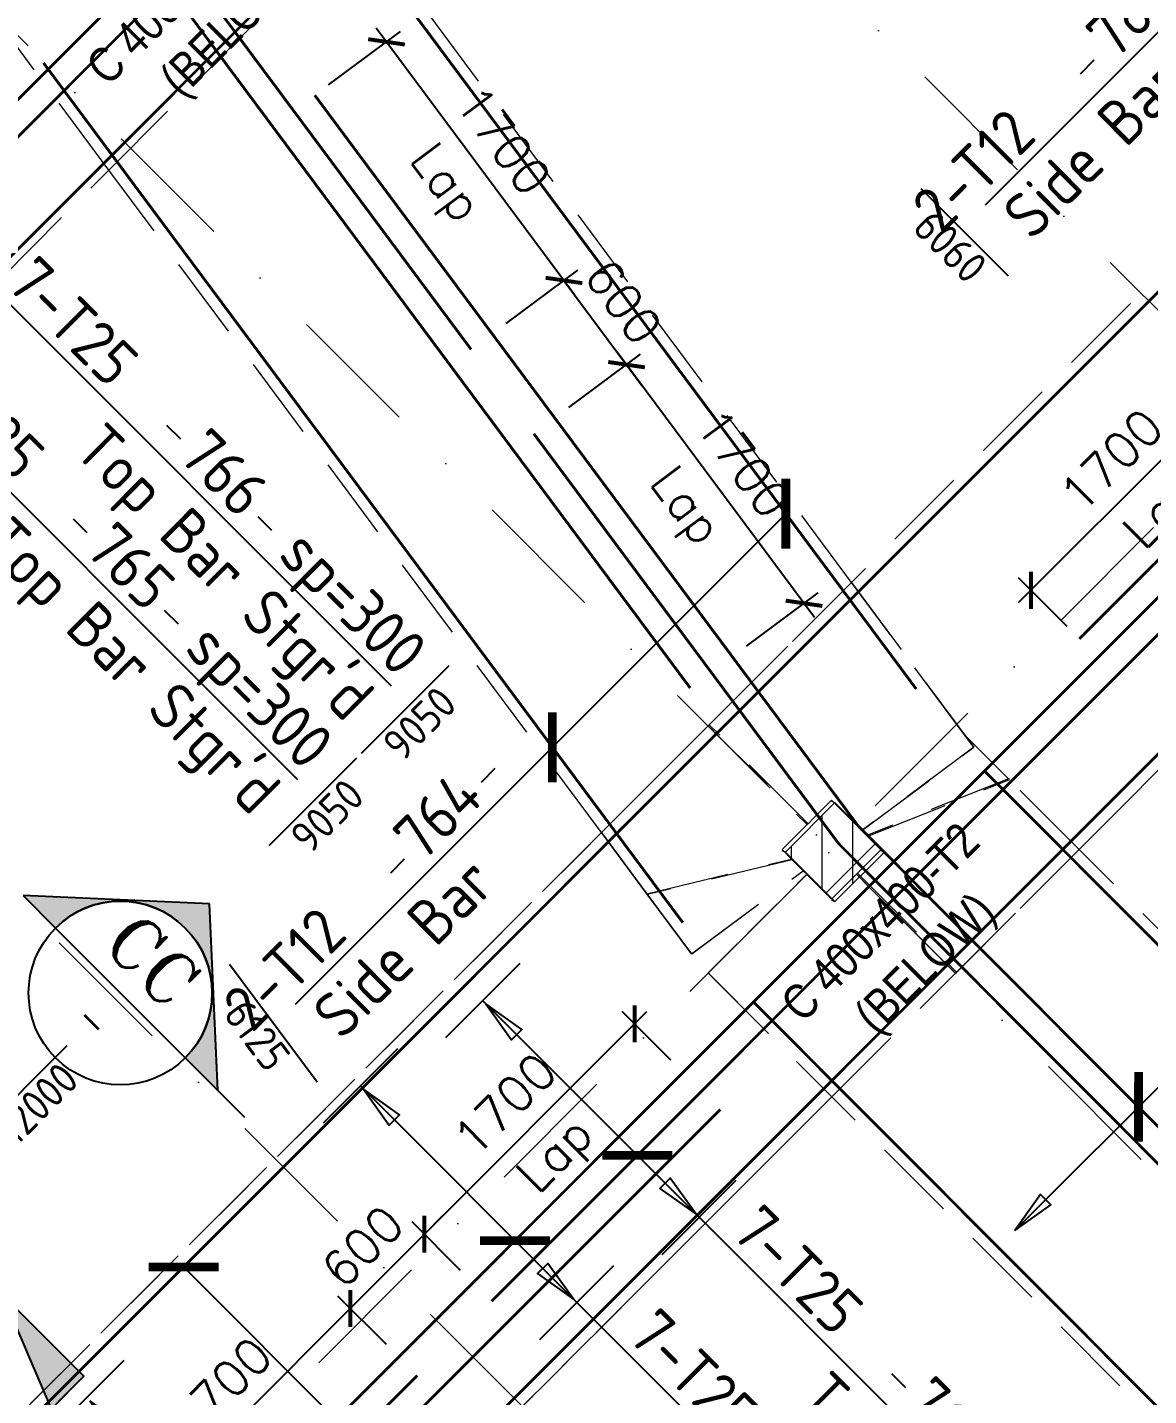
# Model space of a CAD drawing. Extents: x 660761725 to 1323371458, y 2734871439 to 5470067957.
# Drawn here: x 662051957 to 662058369, y 2735042231 to 2735050052 of the extents above; entities that cross this region are included whole.
import ezdxf
from ezdxf.enums import TextEntityAlignment as Align

# ---------------------------------------------------------------- set-up
doc = ezdxf.new("R2010")
doc.units = 0
for name, pattern in [('AXES', [1.95, 1.2, -0.25, 0.25, -0.25]), ('Hidden', [714.375, 476.25, -238.125]), ('sbp_axis_short', [10, 5, -2.5, 0, -2.5])]:
    doc.linetypes.add(name, pattern=pattern)
doc.layers.add('A-DETL', color=5, linetype='Continuous', lineweight=9, true_color=0x0000ff)
for name, color, linetype, lineweight in [('A-FLOR-PATT', 7, 'Continuous', 15), ('S-COLS-IDEN', 7, 'Continuous', 9), ('S-GRID', 7, 'Continuous', 9)]:
    doc.layers.add(name, color=color, linetype=linetype, lineweight=lineweight)
for name, color, linetype in [('S-AXIS', 20, 'AXES'), ('S-DIMI', 100, 'Continuous'), ('S-RBAR-T12', 151, 'Continuous'), ('S-RBAR-T25', 51, 'Continuous'), ('S-RDIMO', 8, 'Continuous'), ('S-RSYMB', 7, 'Continuous'), ('S-SCEL-INDT', 222, 'Continuous'), ('S-SIMPLETEXT', 7, 'Continuous'), ('S-TXT', 3, 'Continuous')]:
    doc.layers.add(name, color=color, linetype=linetype)
doc.styles.add('Arial Narrow_1', font='ARIALN.TTF', dxfattribs={"height": 199.9999999999998})
doc.styles.add('ARMACAD', font='isocp.shx')
doc.styles.add('ROMANS', font='romans.shx')
doc.styles.add('ROMANT', font='romant')
doc.dimstyles.new('S-DIMI-100', dxfattribs={"dimscale": 100, "dimtxt": 2, "dimasz": 1.5, "dimexe": 1, "dimexo": 1, "dimgap": 1, "dimtad": 1, "dimdec": 0, "dimzin": 12, "dimdsep": 46, "dimtxsty": 'ROMANS', "dimblk": 'ARCHTICK', "dimcen": 0.09, "dimdle": 1, "dimclrd": 8, "dimclre": 8, "dimclrt": 4, "dimadec": 0, "dimazin": 3, "dimtfac": 1, "dimtdec": 0, "dimtix": 1, "dimtmove": 1, "dimatfit": 3, "dimtolj": 1, "dimtzin": 0, "dimarcsym": 0})
pattern_1 = [(74.99999999999999, (0, 0), (-153.3407249233896, 41.08752341002518), [])]

# ---------------------------------------------------------------- blocks, each defined once
blk = doc.blocks.new('I am… All Range.')
at = {"layer": 'S-GRID', "color": 8, "linetype": 'sbp_axis_short', "lineweight": 13, "ltscale": 150}
for p, q in [((662622712.44625, 2734514326.959595), (662688816.0170653, 2734580430.53041)), ((662635724.8890384, 2734560923.139858), (662664344.2237372, 2734532303.805159)), ((662633250.0153042, 2734558448.266124), (662661869.4970862, 2734529828.784341)), ((662630775.1415697, 2734555973.392389), (662659394.7554803, 2734527353.778479))]:
    blk.add_line(p, q, dxfattribs=at)
blk = doc.blocks.new('*U1141')
at = {"layer": 'S-SCEL-INDT'}
blk.add_line((-1.598034076772778e-05, -9.017526509425661), (-4.236298395894313e-05, 0), dxfattribs=at)
blk.add_lwpolyline([(-1.598034251388655e-05, -9.017526509426535), (-2.729673832266011e-05, -5.517526509764139), (8.74998401881464, -9.017498218424205), (-1.598034251388655e-05, -9.017526509426535)], dxfattribs=at)
blk.add_solid([(8.749984018815223, -9.017498218424496), (-1.598034076772778e-05, -9.017526509423043), (4.374978361036412, -7.267512364094754), (-2.729674239717861e-05, -5.517526509763265)], dxfattribs=at)
blk = doc.blocks.new('I am… Limitless.')
at = {"layer": 'S-SCEL-INDT', "xscale": 75.00000000000097, "yscale": 75.00000000000097, "zscale": 75.00000000000097, "rotation": 135.000370696447}
blk.add_blockref('*U1141', (662358077.3189995, 2734538167.911147), dxfattribs=at)
blk = doc.blocks.new('I am… Atomic.')
at = {"layer": 'A-FLOR-PATT', "transparency": 33554600}
h = blk.add_hatch(dxfattribs=at)
h.set_pattern_fill('ANSI31', color=8, scale=50, angle=30, style=0)
h.set_pattern_definition(pattern_1)
edge = h.paths.add_edge_path()
edge.add_line((662389967.6433319, 2734579123.010657), (662390007.8012236, 2734579503.468677))
edge.add_line((662342114.705975, 2734544592.546931), (662390007.8012234, 2734579503.468677))
edge.add_line((662363195.8073889, 2734559608.047176), (662389967.7690635, 2734579123.040917))
edge.add_line((662362417.6524743, 2734559040.823584), (662363719.8899552, 2734559990.06879))
edge.add_line((662346720.4841449, 2734547598.623516), (662362783.6519626, 2734559307.613063))
edge.add_line((662345821.5310795, 2734546943.346041), (662347578.010761, 2734548223.703842))
edge.add_line((662342292.6126368, 2734544370.997322), (662346307.4227723, 2734547297.529027))
edge.add_line((662325865.2845687, 2734528370.671522), (662342114.6925843, 2734544592.5523))
edge.add_line((662340490.7204528, 2734542572.157625), (662342149.9785906, 2734544228.604904))
edge.add_line((662339422.0417168, 2734541505.28928), (662341320.3495216, 2734543400.381265))
edge.add_line((662336597.6306283, 2734538685.662872), (662340136.8031961, 2734542218.839921))
edge.add_line((662332705.8949801, 2734534800.520002), (662336243.7133716, 2734538332.345168))
edge.add_line((662332253.0745114, 2734534348.466631), (662332782.9359009, 2734534877.430412))
edge.add_line((662326312.3910785, 2734528417.846987), (662332351.9776915, 2734534447.202265))
edge.add_line((662325865.2845687, 2734528370.671522), (662326312.3910785, 2734528417.846987))
h = blk.add_hatch(dxfattribs=at)
h.set_pattern_fill('ANSI31', color=8, scale=50, angle=30, style=0)
h.set_pattern_definition(pattern_1)
edge = h.paths.add_edge_path()
edge.add_line((662389967.6433319, 2734579123.010657), (662390007.8012236, 2734579503.468677))
edge.add_line((662390178.8400514, 2734578972.951882), (662393574.2351673, 2734576558.543434))
edge.add_line((662390389.9110394, 2734578822.862847), (662389967.7690635, 2734579123.040917))
edge.add_line((662401600.1085552, 2734571260.373601), (662390007.8012234, 2734579503.468677))
edge.add_line((662401045.2346829, 2734570742.112331), (662400996.5411683, 2734571280.666277))
edge.add_line((662400996.5411683, 2734571280.666277), (662391834.41239, 2734577795.702194))
edge.add_line((662401631.7932035, 2734570909.939), (662401600.1085552, 2734571260.373601))
edge.add_line((662398386.0115408, 2734568087.393885), (662401045.2346829, 2734570742.112331))
edge.add_line((662378065.801715, 2734545768.423274), (662383150.2610395, 2734551353.010825))
edge.add_line((662383150.2610395, 2734551353.010825), (662388234.7203641, 2734556937.598375))
edge.add_line((662388234.7203641, 2734556937.598375), (662393319.1796887, 2734562522.185926))
edge.add_line((662393319.1796887, 2734562522.185926), (662398403.6390133, 2734568106.773477))
edge.add_line((662377177.0145457, 2734544792.211362), (662378389.7704264, 2734546124.258873))
edge.add_line((662345219.5168241, 2734509691.243385), (662350637.7770958, 2734515642.46591))
edge.add_line((662350637.7770958, 2734515642.46591), (662356056.0373675, 2734521593.688435))
edge.add_line((662356056.0373675, 2734521593.688435), (662361474.2976393, 2734527544.91096))
edge.add_line((662361474.2976393, 2734527544.91096), (662366892.5579109, 2734533496.133485))
edge.add_line((662366892.5579109, 2734533496.133485), (662372310.8181826, 2734539447.35601))
edge.add_line((662372310.8181826, 2734539447.35601), (662377729.0784543, 2734545398.578536))
edge.add_line((662345267.5598451, 2734509156.384884), (662400082.3408674, 2734569362.972085))
edge.add_line((662401418.6805061, 2734570690.601139), (662400941.3227103, 2734570214.051982))
edge.add_line((662400082.3408674, 2734569362.972085), (662401631.7932035, 2734570909.939))
h = blk.add_hatch(dxfattribs=at)
h.set_pattern_fill('ANSI31', color=8, scale=50, angle=30, style=0)
h.set_pattern_definition(pattern_1)
edge = h.paths.add_edge_path()
edge.add_line((662345468.2720397, 2734510142.524049), (662345661.1307589, 2734509588.669044))
edge.add_line((662345219.5168241, 2734509691.243385), (662350637.7770958, 2734515642.46591))
edge.add_line((662350637.7770958, 2734515642.46591), (662356056.0373675, 2734521593.688435))
edge.add_line((662356056.0373675, 2734521593.688435), (662361474.2976393, 2734527544.91096))
edge.add_line((662361474.2976393, 2734527544.91096), (662366892.5579109, 2734533496.133485))
edge.add_line((662366892.5579109, 2734533496.133485), (662372310.8181826, 2734539447.35601))
edge.add_line((662372310.8181826, 2734539447.35601), (662377729.0784543, 2734545398.578536))
edge.add_line((662345267.5598451, 2734509156.384884), (662400082.3408674, 2734569362.972085))
h = blk.add_hatch(dxfattribs=at)
h.set_pattern_fill('ANSI31', color=8, scale=50, angle=30, style=0)
h.set_pattern_definition(pattern_1)
h.paths.add_polyline_path([(662362567.9684874, 2734541642.178336), (662362850.2918742, 2734541359.375729), (662363133.0834014, 2734541642.167034), (662362850.7600147, 2734541924.969641)])
at = {"layer": 'A-DETL', "color": 8, "linetype": 'Hidden', "lineweight": 9}
for p, q in [((662362850.7600147, 2734541924.969641), (662362567.9684874, 2734541642.178336)), ((662362830.1465198, 2734541933.228604), (662362850.7600147, 2734541924.969641)), ((662363133.0834014, 2734541642.167034), (662362850.7600147, 2734541924.969641)), ((662362547.0126108, 2734541650.574477), (662362567.9684874, 2734541642.178336)), ((662362567.9684874, 2734541642.178336), (662362850.2918742, 2734541359.375729)), ((662362850.2918742, 2734541359.375729), (662363133.0834014, 2734541642.167034)), ((662363132.9666896, 2734541642.213795), (662363113.2691132, 2734541650.105788)), ((662362830.1352042, 2734541367.451661), (662362850.1751623, 2734541359.42249))]:
    blk.add_line(p, q, dxfattribs=at)
at = {"layer": 'S-COLS-IDEN', "color": 8, "char_height": 199.9999999999998, "attachment_point": 1, "rotation": 44.99999999999995, "style": 'Arial Narrow_1'}
for s, insert, width in [('C 400x400-T2', (662358551.5272677, 2734546155.186525), 1819.830624999998), ('(BELOW)', (662358972.4767734, 2734546089.705491), 1218.564999999999), ('C 400x400-T2', (662362523.9948907, 2734540800.585989), 1819.830624999998), ('(BELOW)', (662362944.9443963, 2734540735.104955), 1218.564999999999)]:
    blk.add_mtext(s, dxfattribs=dict(at, insert=insert, width=width))
blk = doc.blocks.new('I am… Domination.')
at = {"layer": 'S-RDIMO', "color": 9, "linetype": 'Hidden', "lineweight": 9}
for p, q in [((662367570.6164281, 2734547809.122019), (662362125.8864281, 2734542364.412019)), ((662362944.7589397, 2734543183.281523), (662360127.1281942, 2734546970.18777)), ((662358697.9944893, 2734545540.518363), (662358100.6203423, 2734546343.391449)), ((662358697.9944893, 2734545540.518363), (662359511.6005954, 2734546358.84913)), ((662358697.9944893, 2734545540.518363), (662359511.6005954, 2734546358.84913)), ((662364247.0366999, 2734541657.132569), (662368307.9473788, 2734545718.028331)), ((662368307.9473788, 2734545718.028331), (662364247.0366999, 2734541657.132569)), ((662354062.7858651, 2734540878.392802), (662358697.9944893, 2734545540.518363)), ((662361515.3690991, 2734541753.956364), (662358697.9944893, 2734545540.518363)), ((662362944.7589397, 2734543183.281523), (662362131.2767371, 2734542369.802308)), ((662362131.2946087, 2734542369.854002), (662362944.7589309, 2734543183.281514)), ((662362243.467552, 2734542482.021869), (662362944.7589397, 2734543183.281523)), ((662362944.7589397, 2734543183.281523), (662363644.7363534, 2734542242.509264)), ((662363592.0218157, 2734542313.3578), (662362944.7589463, 2734543183.281514)), ((662362125.920823, 2734542364.480459), (662362243.467552, 2734542482.021869)), ((662362125.920823, 2734542364.446412), (662357176.180823, 2734537415.206412)), ((662361515.3690991, 2734541753.956364), (662362125.8864281, 2734542364.446066)), ((662362125.8864281, 2734542364.412019), (662362691.1535116, 2734541799.142859)), ((662362131.3117826, 2734542369.836827), (662362125.920823, 2734542364.446412)), ((662362125.920823, 2734542364.446414), (662362131.2767371, 2734542369.802308)), ((662362125.920823, 2734542364.446412), (662362691.1672715, 2734541799.142859)), ((662362696.5506907, 2734541804.526278), (662362131.2767371, 2734542369.802308)), ((662362696.5579588, 2734541804.533546), (662362131.3117826, 2734542369.836827)), ((662363644.7363534, 2734542242.509264), (662363592.0218157, 2734542313.3578)), ((662363592.0218157, 2734542313.3578), (662363644.7363534, 2734542242.509264)), ((662363843.4957453, 2734542061.419193), (662363592.0218157, 2734542313.3578)), ((662363843.4957453, 2734542061.419193), (662363592.0218157, 2734542313.3578)), ((662363644.7363534, 2734542242.509264), (662363592.0218157, 2734542313.3578)), ((662363644.7363534, 2734542242.509264), (662363004.863881, 2734541765.640729)), ((662363644.7363534, 2734542242.509264), (662363004.863881, 2734541765.640729)), ((662363004.9250782, 2734541765.579532), (662363645.0322974, 2734542242.111514)), ((662363004.9630977, 2734541765.541512), (662363645.1900337, 2734542241.899516)), ((662363645.1900337, 2734542241.899516), (662363645.0322974, 2734542242.111514)), ((662363843.4957453, 2734542061.419193), (662363032.7660888, 2734541737.738521)), ((662363037.9003142, 2734541732.604296), (662363848.6231993, 2734542056.282264)), ((662364247.0366999, 2734541657.132569), (662363843.4957453, 2734542061.419193)), ((662363848.6231993, 2734542056.282264), (662363843.4957453, 2734542061.419193)), ((662363848.6231993, 2734542056.282264), (662363843.4957453, 2734542061.419193)), ((662362831.2645102, 2734541939.240098), (662362729.4225518, 2734541837.398139)), ((662363004.8638768, 2734541765.640733), (662362831.2645112, 2734541939.240099)), ((662362548.4217987, 2734541656.397387), (662362691.1672715, 2734541799.142859)), ((662362691.1603916, 2734541799.135979), (662362548.4217987, 2734541656.397387)), ((662362696.5579588, 2734541804.533546), (662362691.1672715, 2734541799.142859)), ((662362729.4225518, 2734541837.398139), (662362696.5579588, 2734541804.533546)), ((662363028.2488458, 2734541742.255764), (662363004.9250782, 2734541765.579532)), ((662361515.3690991, 2734541753.956364), (662357188.2259278, 2734537427.2503)), ((662361775.2839361, 2734541404.629851), (662361515.3690991, 2734541753.956364)), ((662361515.3690991, 2734541753.956364), (662361775.2839361, 2734541404.629851)), ((662363080.5910004, 2734541689.91361), (662362958.5141697, 2734541568.061938)), ((662363028.2488458, 2734541742.255764), (662363032.7660888, 2734541737.738521)), ((662363032.7660888, 2734541737.738521), (662363028.2488458, 2734541742.255764)), ((662363032.7660888, 2734541737.738521), (662363080.5910004, 2734541689.91361)), ((662363037.9003142, 2734541732.604296), (662363032.7660888, 2734541737.738521)), ((662363114.1072237, 2734541656.397387), (662363037.9003142, 2734541732.604296)), ((662363080.5910004, 2734541689.91361), (662363114.1072237, 2734541656.397387)), ((662362548.4217987, 2734541656.397387), (662362602.184615, 2734541602.63457)), ((662363114.1072237, 2734541656.397387), (662362913.6144422, 2734541455.904605)), ((662362979.3928837, 2734541521.683046), (662363114.1072237, 2734541656.397387)), ((662363540.0457435, 2734540950.178628), (662364247.0366689, 2734541657.132538)), ((662364247.0366999, 2734541657.132569), (662363540.0973932, 2734540950.195859)), ((662363544.8427671, 2734540954.9754), (662364247.0366999, 2734541657.132569)), ((662363545.487702, 2734540955.586149), (662364247.0366999, 2734541657.132569)), ((662369490.3433921, 2734536404.13722), (662364247.0366999, 2734541657.132569)), ((662361775.2839361, 2734541404.629851), (662362602.184615, 2734541602.63457)), ((662362606.82282, 2734541597.996365), (662361778.9144983, 2734541399.750362)), ((662362030.7696918, 2734541061.256042), (662362668.8226666, 2734541535.996519)), ((662362031.2340719, 2734541060.631913), (662362668.9361641, 2734541535.883021)), ((662362602.184615, 2734541602.63457), (662362606.82282, 2734541597.996365)), ((662362606.82282, 2734541597.996365), (662362668.8226666, 2734541535.996519)), ((662362689.639052, 2734541515.180133), (662362668.9361641, 2734541535.883021)), ((662362668.9361641, 2734541535.883021), (662362689.639052, 2734541515.180133)), ((662362958.5141697, 2734541568.061938), (662362797.4872087, 2734541407.331976)), ((662362125.2331793, 2734540951.815254), (662362689.639052, 2734541515.180133)), ((662362689.7601113, 2734541515.059074), (662362125.8319284, 2734540951.215399)), ((662362689.7601113, 2734541515.059074), (662362703.8819133, 2734541500.937272)), ((662362703.8819133, 2734541500.937272), (662362808.2078526, 2734541396.611332)), ((662362831.2645112, 2734541373.554674), (662362913.6144422, 2734541455.904605)), ((662362913.6144422, 2734541455.904605), (662362831.2645112, 2734541373.554674)), ((662362913.6144422, 2734541455.904605), (662362973.9956976, 2734541516.285861)), ((662363540.0629513, 2734540950.161419), (662362973.9956976, 2734541516.285861)), ((662362974.0025846, 2734541516.292747), (662362979.3863848, 2734541521.676548)), ((662363540.0973932, 2734540950.195859), (662362974.0025846, 2734541516.292747)), ((662362979.7554421, 2734541521.307453), (662363545.4536493, 2734540955.552096)), ((662362979.7634612, 2734541521.312468), (662363545.487702, 2734540955.586149)), ((662362030.7696918, 2734541061.256042), (662361775.2839361, 2734541404.629851)), ((662361775.2839361, 2734541404.629851), (662362030.7696918, 2734541061.256042)), ((662361778.9144983, 2734541399.750362), (662361775.2839361, 2734541404.629851)), ((662361775.2839361, 2734541404.629851), (662361778.9144983, 2734541399.750362)), ((662362831.2645112, 2734541373.554674), (662362797.4872087, 2734541407.331976)), ((662362031.2340719, 2734541060.631913), (662362030.7696918, 2734541061.256042)), ((662362125.8319284, 2734540951.215399), (662362125.2331793, 2734540951.815254)), ((662362125.2331793, 2734540951.815254), (662368321.7431793, 2734534743.855254)), ((662362125.8319284, 2734540951.215399), (662362133.6734331, 2734540943.359405)), ((662362133.6734331, 2734540943.359405), (662362832.785547, 2734540242.955461)), ((662362832.785547, 2734540242.955461), (662363545.4539108, 2734540955.551834)), ((662362832.785547, 2734540242.955461), (662363540.0457438, 2734540950.178628)), ((662363540.0629513, 2734540950.161419), (662363545.4539108, 2734540955.551834)), ((662363540.0629513, 2734540950.195835), (662363544.8427671, 2734540954.9754)), ((662363545.487702, 2734540955.586149), (662363540.0973932, 2734540950.195859)), ((662362832.785547, 2734540242.955461), (662358603.3994505, 2734536013.996598)), ((662358765.2004337, 2734536175.781237), (662362832.785547, 2734540242.955461))]:
    blk.add_line(p, q, dxfattribs=at)
blk = doc.blocks.new('_ARCHTICK')
at = {"color": 0, "linetype": 'ByBlock', "const_width": 0.15}
blk.add_lwpolyline([(-0.5, -0.5), (0.5, 0.5)], dxfattribs=at)
blk = doc.blocks.new('*D749')
at = {"layer": 'S-DIMI', "color": 8, "lineweight": -2, "transparency": 16777216}
for p, q in [((662052530.3071847, 2735041456.69715), (662053873.7654531, 2735042800.244649)), ((662054010.0214676, 2735042522.581023), (662053732.3440969, 2735042800.239953)), ((662052807.9798591, 2735041320.459578), (662052530.3024883, 2735041598.118506))]:
    blk.add_line(p, q, dxfattribs=at)
at = {"layer": 'S-DIMI', "color": 8, "lineweight": -2, "transparency": 16777216, "xscale": 150, "yscale": 150, "zscale": 150}
for p, rotation in [((662053803.0571232, 2735042729.531622), 45.00190267468847), ((662052601.0155146, 2735041527.410177), 225.0019026746884)]:
    blk.add_blockref('_ARCHTICK', p, dxfattribs=dict(at, rotation=rotation))
at = {"layer": 'S-DIMI', "color": 4, "transparency": 16777216, "char_height": 200, "attachment_point": 5, "rotation": 45.00190267468847, "style": 'ROMANS'}
for s, insert in [('\\A1;1700', (662053060.6102663, 2735042269.887559)), ('\\A1;Lap', (662053367.0333802, 2735041963.484796))]:
    blk.add_mtext(s, dxfattribs=dict(at, insert=insert))
blk = doc.blocks.new('*D750')
at = {"layer": 'S-DIMI', "color": 8, "lineweight": -2, "transparency": 16777216}
for p, q in [((662054227.307102, 2735043153.809781), (662054333.369597, 2735043259.87932)), ((662054434.2714477, 2735042946.85918), (662054156.5940757, 2735043224.518111)), ((662053803.0571222, 2735042729.531623), (662054227.307102, 2735043153.809781)), ((662054010.0214677, 2735042522.581023), (662053732.344096, 2735042800.239953)), ((662053803.0571222, 2735042729.531623), (662053696.9946272, 2735042623.462084))]:
    blk.add_line(p, q, dxfattribs=at)
at = {"layer": 'S-DIMI', "color": 8, "lineweight": -2, "transparency": 16777216, "xscale": 150, "yscale": 150, "zscale": 150}
for p, rotation in [((662054227.307102, 2735043153.809781), 225.0019026746884), ((662053803.0571222, 2735042729.531623), 45.00190267468847)]:
    blk.add_blockref('_ARCHTICK', p, dxfattribs=dict(at, rotation=rotation))
at = {"layer": 'S-DIMI', "color": 4, "transparency": 16777216, "insert": (662053873.7560599, 2735043083.087362), "char_height": 200, "attachment_point": 5, "rotation": 45.00190267468847, "style": 'ROMANS'}
blk.add_mtext('\\A1;600', dxfattribs=at)
blk = doc.blocks.new('*D751')
at = {"layer": 'S-DIMI', "color": 8, "lineweight": -2, "transparency": 16777216}
for p, q in [((662054156.5987729, 2735043083.096754), (662055500.0570415, 2735044426.644252)), ((662055636.3130565, 2735044148.980626), (662055358.6356853, 2735044426.639556)), ((662054434.2714477, 2735042946.85918), (662054156.5940765, 2735043224.51811))]:
    blk.add_line(p, q, dxfattribs=at)
at = {"layer": 'S-DIMI', "color": 8, "lineweight": -2, "transparency": 16777216, "xscale": 150, "yscale": 150, "zscale": 150}
for p, rotation in [((662055429.3487116, 2735044355.931226), 45.00190267468847), ((662054227.3071028, 2735043153.80978), 225.0019026746884)]:
    blk.add_blockref('_ARCHTICK', p, dxfattribs=dict(at, rotation=rotation))
at = {"layer": 'S-DIMI', "color": 4, "transparency": 16777216, "char_height": 200, "attachment_point": 5, "rotation": 45.00190267468847, "style": 'ROMANS'}
for s, insert in [('\\A1;1700', (662054686.9018548, 2735043896.287163)), ('\\A1;Lap', (662054993.3249686, 2735043589.884399))]:
    blk.add_mtext(s, dxfattribs=dict(at, insert=insert))
blk = doc.blocks.new('*D752')
at = {"layer": 'S-DIMI', "color": 8, "lineweight": -2, "transparency": 16777216}
for p, q in [((662057624.995291, 2735046763.409469), (662058968.4535596, 2735048106.956967)), ((662059104.7095749, 2735047829.293341), (662058827.0322034, 2735048106.952271)), ((662057902.667966, 2735046627.171895), (662057624.9905946, 2735046904.830825))]:
    blk.add_line(p, q, dxfattribs=at)
at = {"layer": 'S-DIMI', "color": 8, "lineweight": -2, "transparency": 16777216, "xscale": 150, "yscale": 150, "zscale": 150}
for p, rotation in [((662058897.7452297, 2735048036.243941), 45.00190267468847), ((662057695.7036209, 2735046834.122495), 225.0019026746884)]:
    blk.add_blockref('_ARCHTICK', p, dxfattribs=dict(at, rotation=rotation))
at = {"layer": 'S-DIMI', "color": 4, "transparency": 16777216, "char_height": 200, "attachment_point": 5, "rotation": 45.00190267468847, "style": 'ROMANS'}
for s, insert in [('\\A1;1700', (662058155.2983729, 2735047576.599878)), ('\\A1;Lap', (662058461.7214867, 2735047270.197114))]:
    blk.add_mtext(s, dxfattribs=dict(at, insert=insert))
blk = doc.blocks.new('*D770')
at = {"layer": 'S-DIMI', "color": 8, "lineweight": -2, "transparency": 16777216}
for p, q in [((662053950.7226458, 2735050049.174231), (662055084.9052076, 2735048524.829466)), ((662053679.1122019, 2735049722.43991), (662054090.6451938, 2735050028.63937)), ((662054695.2113533, 2735048359.522996), (662055105.4400687, 2735048664.752014))]:
    blk.add_line(p, q, dxfattribs=at)
at = {"layer": 'S-DIMI', "color": 8, "lineweight": -2, "transparency": 16777216, "xscale": 150, "yscale": 150, "zscale": 150}
for p, rotation in [((662054010.4164891, 2735049968.945526), 126.6509424203795), ((662055025.211364, 2735048605.05817), 306.6509424203795)]:
    blk.add_blockref('_ARCHTICK', p, dxfattribs=dict(at, rotation=rotation))
at = {"layer": 'S-DIMI', "color": 4, "transparency": 16777216, "char_height": 200, "attachment_point": 5, "rotation": 306.65094242037947, "style": 'ROMANS'}
for s, insert in [('\\A1;1700', (662054678.2713366, 2735049406.389535)), ('\\A1;Lap', (662054330.6136162, 2735049147.716214))]:
    blk.add_mtext(s, dxfattribs=dict(at, insert=insert))
blk = doc.blocks.new('*D771')
at = {"layer": 'S-DIMI', "color": 8, "lineweight": -2, "transparency": 16777216}
for p, q in [((662055025.2113621, 2735048605.058168), (662054935.6705968, 2735048725.401225)), ((662054695.211354, 2735048359.522996), (662055105.4400668, 2735048664.752011)), ((662055025.2113621, 2735048605.058168), (662055383.3742585, 2735048123.686161)), ((662055053.8345838, 2735047878.493497), (662055463.6029632, 2735048183.380004)), ((662055383.3742585, 2735048123.686161), (662055472.9150238, 2735048003.343103))]:
    blk.add_line(p, q, dxfattribs=at)
at = {"layer": 'S-DIMI', "color": 8, "lineweight": -2, "transparency": 16777216, "xscale": 150, "yscale": 150, "zscale": 150}
for p, rotation in [((662055025.2113621, 2735048605.058168), 306.6509424203795), ((662055383.3742585, 2735048123.686161), 126.6509424203795)]:
    blk.add_blockref('_ARCHTICK', p, dxfattribs=dict(at, rotation=rotation))
at = {"layer": 'S-DIMI', "color": 4, "transparency": 16777216, "insert": (662055364.7502197, 2735048483.759851), "char_height": 200, "attachment_point": 5, "rotation": 306.65094242037947, "style": 'ROMANS'}
blk.add_mtext('\\A1;600', dxfattribs=at)
blk = doc.blocks.new('*D772')
at = {"layer": 'S-DIMI', "color": 8, "lineweight": -2, "transparency": 16777216}
for p, q in [((662055053.8345842, 2735047878.493495), (662055463.6029572, 2735048183.379997)), ((662055323.6804092, 2735048203.914858), (662056457.8629699, 2735046679.570095)), ((662056069.9337356, 2735046515.576583), (662056478.397831, 2735046819.492643))]:
    blk.add_line(p, q, dxfattribs=at)
at = {"layer": 'S-DIMI', "color": 8, "lineweight": -2, "transparency": 16777216, "xscale": 150, "yscale": 150, "zscale": 150}
for p, rotation in [((662055383.3742526, 2735048123.686153), 126.6509424203795), ((662056398.1691263, 2735046759.7988), 306.6509424203795)]:
    blk.add_blockref('_ARCHTICK', p, dxfattribs=dict(at, rotation=rotation))
at = {"layer": 'S-DIMI', "color": 4, "transparency": 16777216, "char_height": 200, "attachment_point": 5, "rotation": 306.65094242037947, "style": 'ROMANS'}
for s, insert in [('\\A1;1700', (662056051.229099, 2735047561.130163)), ('\\A1;Lap', (662055703.5713787, 2735047302.456842))]:
    blk.add_mtext(s, dxfattribs=dict(at, insert=insert))
blk = doc.blocks.new('CADF_02')
at = {"color": 0}
blk.add_lwpolyline([(0, 0), (2.5, -0.4166666679084301), (2.5, 0.4166666679084301)], close=True, dxfattribs=at)
blk = doc.blocks.new('cadf_03')
at = {"color": 8}
blk.add_lwpolyline([(-3.725290298461914e-09, 2.99999999627471), (3.725290298461914e-09, -3.000000007450581)], dxfattribs=at)
blk.add_blockref('CADF_02', (0.2513523101806641, 0), dxfattribs=at)
blk = doc.blocks.new('*U874', base_point=(662052623.302245, 2735043965.873609))
at = {"layer": 'S-RSYMB'}
blk.add_lwpolyline([(662052623.302245, 2735043715.890363), (662053123.302245, 2735044215.856854)], dxfattribs=at)
at = {"layer": 'S-RSYMB', "style": 'ARMACAD'}
blk.add_attdef('D0', text='', height=180, rotation=44.99808001619107, dxfattribs=at).set_placement((662052954.6167998, 2735043884.553603), align=Align.MIDDLE_CENTER)
blk = doc.blocks.new('cadf_04')
at = {"color": 8, "const_width": 0.5000000000000002}
blk.add_lwpolyline([(1.414213560521603, 1.414213564246893), (-1.414213556796312, -1.414213556796312)], dxfattribs=at)
blk = doc.blocks.new('cadf_10')
at = {"color": 1}
for p, q in [((-4.158496580606208, 1.201089783226742), (-5.644468778018359, 1.201089783226742)), ((4.158496580606207, 1.201089783226742), (5.644468778018359, 1.201089783226742))]:
    blk.add_line(p, q, dxfattribs=at)
at = {"style": 'ARMACAD'}
for tag, p in [('$COM1', (-10.93526643674234, 2.542619974829577)), ('$COM2', (-9.757982686735758, -5.302973364669228))]:
    blk.add_attdef(tag, text='', height=3.5, dxfattribs=at).set_placement(p, align=Align.BOTTOM_RIGHT)
at = {"color": 1, "style": 'ARMACAD'}
blk.add_attdef('$NUM', text='', height=3.5, dxfattribs=at).set_placement((0, 0), align=Align.CENTER)
blk = doc.blocks.new('*U876', base_point=(662052224.6312186, 2735043778.417157))
at = {"layer": 'S-RSYMB'}
blk.add_lwpolyline([(662052224.6312186, 2735044114.418091), (662052724.6312186, 2735043442.416223)], dxfattribs=at)
at = {"layer": 'S-RSYMB', "style": 'ARMACAD'}
blk.add_attdef('D0', text='', height=180, rotation=306.6509273981972, dxfattribs=at).set_placement((662052382.3681902, 2735043709.769261), align=Align.MIDDLE_CENTER)
blk = doc.blocks.new('*U877', base_point=(662052793.43027, 2735044762.10027))
at = {"layer": 'S-RSYMB'}
blk.add_lwpolyline([(662052793.43027, 2735044512.083666), (662053293.43027, 2735045012.116875)], dxfattribs=at)
at = {"layer": 'S-RSYMB', "style": 'ARMACAD'}
blk.add_attdef('D0', text='', height=180, rotation=45.00190269106848, dxfattribs=at).set_placement((662053124.7502501, 2735044680.785691), align=Align.MIDDLE_CENTER)
blk = doc.blocks.new('*U878', base_point=(662053782.9414217, 2735045751.607806))
at = {"layer": 'S-RSYMB'}
blk.add_lwpolyline([(662053782.9414217, 2735045501.591201), (662054282.9414217, 2735046001.62441)], dxfattribs=at)
at = {"layer": 'S-RSYMB', "style": 'ARMACAD'}
blk.add_attdef('D0', text='', height=180, rotation=45.00190269106848, dxfattribs=at).set_placement((662054114.2614019, 2735045670.293226), align=Align.MIDDLE_CENTER)
blk = doc.blocks.new('*U885', base_point=(662057367.9390304, 2735048820.451829))
at = {"layer": 'S-RSYMB'}
blk.add_lwpolyline([(662057367.9390304, 2735049070.451829), (662057867.9390304, 2735048570.451829)], dxfattribs=at)
at = {"layer": 'S-RSYMB', "style": 'ARMACAD'}
blk.add_attdef('D0', text='', height=180, rotation=315.000000000797, dxfattribs=at).set_placement((662057536.6217506, 2735048739.134549), align=Align.MIDDLE_CENTER)
blk = doc.blocks.new('*U1143')
at = {"layer": 'S-SCEL-INDT'}
h = blk.add_hatch(color=256, dxfattribs=at)
edge = h.paths.add_edge_path()
edge.add_line((7.000001906104444, 2.263283386128023e-05), (10.50000190576247, 3.394924715394154e-05))
edge.add_line((10.50000190576247, 3.394924715394154e-05), (-2.921335544670001e-05, 9.624999999075953))
edge.add_line((-2.921335544670001e-05, 9.624999999075953), (-10.49999809220753, -3.394923260202631e-05))
edge.add_line((-10.49999809220753, -3.394923260202631e-05), (-6.999998092549504, -2.263281203340739e-05))
edge.add_arc((1.90677747013979e-06, 1.091277068709939e-11), 6.999999999363562, 0.00018525217620890544, 180.0001852521762, ccw=False)
at = {"layer": 'S-SCEL-INDT', "color": 2, "linetype": 'Continuous'}
blk.add_line((-6.999999999228748, 4.272327350918204e-05), (6.999999999228748, -4.272327350918204e-05), dxfattribs=at)
at = {"layer": 'S-SCEL-INDT'}
blk.add_line((13.40845287412958, 4.901550710201263e-05), (7.000001906104444, 2.263283386128023e-05), dxfattribs=at)
blk.add_lwpolyline([(7.000001906104444, 2.263283386128023e-05), (10.50000190576247, 3.394924715394154e-05), (-2.921335544670001e-05, 9.624999999075953), (-10.49999809220753, -3.394923260202631e-05), (-6.999998092549504, -2.263281203340739e-05, -0.9999999999999999)], format="xyb", close=True, dxfattribs=at)
for centre, radius in [((0, 0), 6.999999999370188), ((0, -1.906788384076208e-06), 6.99999999936)]:
    blk.add_circle(centre, radius, dxfattribs=at)
at = {"layer": 'S-SCEL-INDT', "linetype": 'Continuous', "style": 'ROMANT', "flags": 8}
for rotation, p in [(359.9998251523294, (-9.533905540592968e-07, 3.499999999687137)), (0.0001748476705820678, (9.533905540592968e-07, 3.499943417606119))]:
    blk.add_attdef('01', text='', height=4, rotation=rotation, dxfattribs=at).set_placement(p, align=Align.MIDDLE_CENTER)
at = {"layer": 'S-SCEL-INDT', "color": 3, "linetype": 'Continuous', "style": 'ROMANS', "flags": 8}
for rotation, p in [(359.9998251523294, (0, -2.974065839854546)), (0.0001748476705820678, (0, -2.97412474701559))]:
    blk.add_attdef('-', text='', height=2, rotation=rotation, dxfattribs=at).set_placement(p, align=Align.MIDDLE_CENTER)
blk = doc.blocks.new('Fischl von Luftschloss Narfidort')
at = {"layer": 'S-SCEL-INDT', "xscale": 75.0000001229717, "yscale": 75, "zscale": 75.00000000000088, "rotation": 45.05236996231226}
blk.add_blockref('*U1141', (662055124.4503484, 2735041902.423012), dxfattribs=at)
at = {"layer": 'S-TXT', "color": 134}
ref = blk.add_blockref('*U1143', (662052488.6540933, 2735044532.401067), dxfattribs=dict(at, xscale=75.00000015764475, yscale=75, zscale=75.00000000000003, rotation=315.0016654031431))
ref.add_attrib('-', '-', dxfattribs={"layer": 'S-SCEL-INDT', "color": 3, "linetype": 'Continuous', "height": 150, "rotation": 315.001835275646, "style": 'ROMANS', "oblique": 359.9999999999993, "width": 1.00000000210193}).set_placement((662052330.9318948, 2735044374.669699), align=Align.MIDDLE_CENTER)
ref.add_attrib('01', 'CC', dxfattribs={"layer": 'S-SCEL-INDT', "linetype": 'Continuous', "height": 299.9999999999999, "rotation": 315.001835275646, "style": 'ROMANT', "oblique": 359.9999999999993, "width": 1.00000000210193}).set_placement((662052674.2612782, 2735044718.018941), align=Align.MIDDLE_CENTER)

msp = doc.modelspace()

# ---------------------------------------------------------------- linework, layer by layer
at = {"layer": 'S-RBAR-T12', "const_width": 16}
for points in [[(662047566.5067434, 2735044447.975902), (662056051.9961463, 2735052933.049242)], [(662053383.6696078, 2735051183.907413), (662057039.9162309, 2735046269.898293)], [(662052048.5877339, 2735049848.960403), (662055704.8343576, 2735044934.951284)], [(662050948.8262192, 2735041065.490577), (662059434.1936903, 2735049550.685854)], [(662052269.6686965, 2735039744.583333), (662060755.0360636, 2735048229.778714)], [(662057431.3234074, 2735045800.286844), (662063414.986943, 2735039805.566609)], [(662056109.2292638, 2735044480.631179), (662062092.8927994, 2735038485.910944)]]:
    msp.add_lwpolyline(points, dxfattribs=at)
at = {"layer": 'S-RBAR-T25', "linetype": 'Hidden', "const_width": 16}
for points in [[(662048397.3208587, 2735055603.069621), (662052568.3714031, 2735050798.773738, -0.01882261854575213), (662052572.6047634, 2735050793.509928), (662054494.6402247, 2735048210.287537)], [(662049791.9054315, 2735053767.958167), (662052451.4003061, 2735050704.701047, -0.0188226175096161), (662052455.6336664, 2735050699.437237), (662055747.2552363, 2735046275.48632)], [(662053600.1881876, 2735049663.716463), (662056705.5680126, 2735045490.075103, 0.03621472289567561), (662056714.0518948, 2735045480.246091), (662059938.4362569, 2735042249.903186)], [(662054852.8031993, 2735047728.915245), (662056591.7188382, 2735045391.806537, 0.03621472289567561), (662056600.2027204, 2735045381.977525), (662061457.2180685, 2735040515.986663)], [(662052266.9292006, 2735039768.160862), (662052107.4782745, 2735039927.615095, -0.4142135623730951), (662052107.4795902, 2735040054.540762), (662055919.1651579, 2735043866.147305)], [(662052160.864283, 2735039874.227979), (662052001.4133568, 2735040033.682211, -0.4142135623730951), (662052001.4146725, 2735040160.607879), (662054186.7331611, 2735042345.881061)]]:
    msp.add_lwpolyline(points, format="xyb", dxfattribs=at)
for points in [[(662050276.408613, 2735047799.87138), (662056674.6581379, 2735054198.545868)], [(662048544.0474856, 2735046279.534271), (662054942.2970105, 2735052678.208759)], [(662057973.2623554, 2735046556.591422), (662063846.1274066, 2735052429.334715)], [(662054611.0170319, 2735042770.156135), (662061013.8532599, 2735049172.859617)], [(662052878.5850353, 2735041249.889891), (662059281.421263, 2735047652.593373)]]:
    msp.add_lwpolyline(points, dxfattribs=at)
at = {"layer": 'S-RDIMO'}
for p, q in [((662061260.0280191, 2735052861.416563), (662057434.9156611, 2735049036.318183)), ((662056294.2795529, 2735047272.036774), (662053488.3028877, 2735044466.070364)), ((662054560.5201946, 2735044487.966987), (662055798.2945942, 2735043250.166925)), ((662057602.8681549, 2735043174.845971), (662058841.8005633, 2735044411.493187)), ((662053861.1488934, 2735044000.745893), (662055098.9235315, 2735042762.945593)), ((662052849.9899061, 2735042966.614407), (662056566.2597133, 2735039250.331019))]:
    msp.add_line(p, q, dxfattribs=at)
for points in [[(662051733.9549888, 2735048590.505264), (662054036.4720927, 2735046287.979746)], [(662051092.7617663, 2735048161.376696), (662053501.3100255, 2735045752.819635)], [(662055798.2945942, 2735043250.166925), (662058182.1937035, 2735040866.259104)], [(662055098.9235315, 2735042762.945593), (662057588.8962282, 2735040272.963797)]]:
    msp.add_lwpolyline(points, dxfattribs=at)

# ---------------------------------------------------------------- block references
at = {"layer": 'S-AXIS'}
for name, p in [('I am… All Range.', (-593486.1820166111, 503695.4297404289)), ('I am… Atomic.', (-306275.5624856949, 503695.4297404289)), ('I am… Limitless.', (-306275.5624856949, 503695.4297404289)), ('I am… Domination.', (-306275.5624856949, 503695.4297404289)), ('Fischl von Luftschloss Narfidort', (0, 0))]:
    msp.add_blockref(name, p, dxfattribs=at)
at = {"layer": 'S-RDIMO'}
for name, p, xscale, yscale, zscale, rotation in [('cadf_04', (662056294.279553, 2735047272.036774), 100, 100, 100, 224.999895305439), ('cadf_04', (662054959.2531335, 2735045937.015234), 100.0000000000001, 100.0000000000001, 100.0000000000001, 224.999895305439), ('cadf_03', (662054560.5201946, 2735044487.966987), 100, 100, 100, 314.9994060631803), ('cadf_03', (662053861.1488934, 2735044000.745893), 99.99999999999999, 99.99999999999999, 99.99999999999999, 314.9994060688127), ('cadf_04', (662058310.9812785, 2735043881.65299), 100, 100, 100, 44.94711066218467), ('cadf_04', (662055444.6735157, 2735043603.795335), 100, 100, 100, 314.9994060576622), ('cadf_03', (662055798.2945942, 2735043250.166925), 100, 100, 100, 134.9994060631802), ('cadf_04', (662054745.3024536, 2735043116.574002), 99.99999999999999, 99.99999999999999, 99.99999999999999, 314.9994060688127), ('CADF_02', (662057602.8681549, 2735043174.845971), 99.99999999999991, 99.99999999999991, 99.99999999999991, 44.94711064887803), ('cadf_04', (662052849.9899061, 2735042966.614407), 99.99999999999999, 99.99999999999999, 99.99999999999999, 314.9998953116163), ('cadf_03', (662055098.9235315, 2735042762.945593), 99.99999999999999, 99.99999999999999, 99.99999999999999, 134.9994060688128), ('cadf_03', (662052295.7205093, 2735042219.858777), 99.99999999999996, 99.99999999999996, 99.99999999999996, 314.9994060275259)]:
    msp.add_blockref(name, p, dxfattribs=dict(at, xscale=xscale, yscale=yscale, zscale=zscale, rotation=rotation))
at = {"layer": 'S-RSYMB'}
for name, p, values in [('*U885', (662057066.0369743, 2735048880.891102), {'D0': '6060'}), ('*U878', (662053868.0132501, 2735046154.090399), {'D0': '9050'}), ('*U877', (662053339.9097579, 2735045625.988837), {'D0': '9050'}), ('*U876', (662053113.2321258, 2735044361.064036), {'D0': '6125'}), ('*U874', (662051683.552665, 2735043981.836947), {'D0': '12000'})]:
    msp.add_blockref(name, p, dxfattribs=at).add_auto_attribs(values)
at = {"layer": 'S-SIMPLETEXT'}
ref = msp.add_blockref('cadf_10', (662058339.8124821, 2735050020.761065), dxfattribs=dict(at, xscale=74.99999998096037, yscale=75, zscale=75, rotation=44.99989529268763))
ref.add_attrib('$NUM', '781', dxfattribs={"color": 1, "height": 262.5, "rotation": 44.9998953570815, "style": 'ARMACAD', "flags": 2}).set_placement((662058339.8124821, 2735050020.761065), align=Align.CENTER)
ref.add_attrib('$COM1', '2-T12         ', dxfattribs={"height": 262.5, "rotation": 44.9998953570815, "style": 'ARMACAD', "flags": 2}).set_placement((662058693.2134053, 2735050374.160695), align=Align.RIGHT)
ref = msp.add_blockref('cadf_10', (662052990.6560253, 2735047413.349294), dxfattribs=dict(at, xscale=75.0000000020338, yscale=75, zscale=75, rotation=314.9998953087866))
ref.add_attrib('$NUM', '766', dxfattribs={"color": 1, "height": 262.5, "rotation": 314.9998969669697, "style": 'ARMACAD', "flags": 2}).set_placement((662052990.6560253, 2735047413.349294), align=Align.CENTER)
ref.add_attrib('$COM1', '7-T25         sp=300', dxfattribs={"height": 262.5, "rotation": 314.9998969669697, "style": 'ARMACAD', "flags": 2}).set_placement((662054076.2469219, 2735046327.75443), align=Align.RIGHT)
ref = msp.add_blockref('cadf_10', (662052455.493958, 2735046878.189183), dxfattribs=dict(at, xscale=75.0000000020338, yscale=75, zscale=75, rotation=314.9998953087866))
ref.add_attrib('$NUM', '765', dxfattribs={"color": 1, "height": 262.5, "rotation": 314.9998969669697, "style": 'ARMACAD', "flags": 2}).set_placement((662052455.493958, 2735046878.189183), align=Align.CENTER)
ref.add_attrib('$COM1', '7-T25         sp=300', dxfattribs={"height": 262.5, "rotation": 314.9998969669697, "style": 'ARMACAD', "flags": 2}).set_placement((662053541.0848546, 2735045792.594319), align=Align.RIGHT)
ref = msp.add_blockref('cadf_10', (662054396.1757743, 2735045453.4893), dxfattribs=dict(at, xscale=74.99999998096037, yscale=75, zscale=75, rotation=44.99989529268763))
ref.add_attrib('$NUM', '764', dxfattribs={"color": 1, "height": 262.5, "rotation": 44.9998953570815, "style": 'ARMACAD', "flags": 2}).set_placement((662054396.1757743, 2735045453.4893), align=Align.CENTER)
ref.add_attrib('$COM1', '2-T12         ', dxfattribs={"height": 262.5, "rotation": 44.9998953570815, "style": 'ARMACAD', "flags": 2}).set_placement((662054752.5527624, 2735045809.864986), align=Align.RIGHT)
ref = msp.add_blockref('cadf_10', (662057136.377636, 2735041991.628652), dxfattribs=dict(at, xscale=75.00000000203376, yscale=75, zscale=75, rotation=314.9998953087866))
ref.add_attrib('$NUM', '768', dxfattribs={"color": 1, "height": 262.5, "rotation": 314.9998969669697, "style": 'ARMACAD', "flags": 2}).set_placement((662057136.377636, 2735041991.628652), align=Align.CENTER)
ref.add_attrib('$COM1', '7-T25         sp=300', dxfattribs={"height": 262.5, "rotation": 314.9998969669697, "style": 'ARMACAD', "flags": 2}).set_placement((662058221.9685327, 2735040906.033788), align=Align.RIGHT)
ref = msp.add_blockref('cadf_10', (662056543.0801607, 2735041398.333344), dxfattribs=dict(at, xscale=75.0000000020338, yscale=75, zscale=75, rotation=314.9998953087866))
ref.add_attrib('$NUM', '767', dxfattribs={"color": 1, "height": 262.5, "rotation": 314.9998969669697, "style": 'ARMACAD', "flags": 2}).set_placement((662056543.0801607, 2735041398.333344), align=Align.CENTER)
ref.add_attrib('$COM1', '7-T25         sp=300', dxfattribs={"height": 262.5, "rotation": 314.9998969669697, "style": 'ARMACAD', "flags": 2}).set_placement((662057628.6710573, 2735040312.738481), align=Align.RIGHT)

# ---------------------------------------------------------------- texts
at = {"layer": 'S-SIMPLETEXT', "style": 'ARMACAD'}
for s, rotation, p in [('Side Bar', 44.83204304518112, (662058598.0224085, 2735049716.00775)), ("Top Bar Stgr'd", 315.1677672917139, (662053776.2078185, 2735046070.050628)), ("Top Bar Stgr'd", 315.1677672917139, (662053241.0457513, 2735045534.890517)), ('Side Bar', 44.83204304518112, (662054651.4096352, 2735045145.759931)), ("Top Bar Stgr'd", 315.1677672917139, (662057923.3091815, 2735040649.709733))]:
    msp.add_text(s, height=262.4999999999999, rotation=rotation, dxfattribs=at).set_placement(p, align=Align.RIGHT)

# ---------------------------------------------------------------- dimensions: what is measured, and where the dimension line sits
at = {"layer": 'S-DIMI'}
for base, p1, p2, angle, picture, middle in [((662055025.2113644, 2735048605.05817), (662053598.8834972, 2735049662.746067), (662054614.9826492, 2735048299.829153), 306.6509424203795, '*D770', (662054517.8139272, 2735049287.001849)), ((662056398.1691264, 2735046759.7988), (662054973.6058793, 2735047818.799652), (662055989.7050308, 2735046455.88274), 306.6509424203795, '*D772', (662055890.7716897, 2735047441.742476)), ((662058897.7452297, 2735048036.243941), (662057973.3809924, 2735046556.463565), (662059175.4226011, 2735047758.585011), 45.00190267541458, '*D752', (662058296.7244253, 2735047435.183218)), ((662055429.3487116, 2735044355.931226), (662054504.9844738, 2735042876.15085), (662055707.0260825, 2735044078.272296), 45.00190267541458, '*D751', (662054828.3279072, 2735043754.870503)), ((662053803.0571232, 2735042729.531622), (662052878.6928852, 2735041249.751247), (662054080.7344939, 2735042451.872693), 45.00190267541458, '*D749', (662053202.0363188, 2735042128.4709))]:
    dim = msp.add_linear_dim(base=base, p1=p1, p2=p2, angle=angle, text='<>\\XLap', dimstyle='S-DIMI-100', override={"dimzin": 0}, dxfattribs=at)
    dim.commit()
    dim.dimension.update_dxf_attribs({"geometry": picture, "text_midpoint": middle})
for base, p1, p2, angle, picture, middle in [((662055383.3742586, 2735048123.686161), (662054614.9826496, 2735048299.829152), (662054973.6058791, 2735047818.799654), 306.6509424203795, '*D771', (662055364.7502197, 2735048483.759851)), ((662054227.307102, 2735043153.809781), (662054080.7344939, 2735042451.872693), (662054504.9844738, 2735042876.15085), 45.00190267541458, '*D750', (662053873.7560598, 2735043083.087362))]:
    dim = msp.add_linear_dim(base=base, p1=p1, p2=p2, angle=angle, dimstyle='S-DIMI-100', override={"dimzin": 0}, dxfattribs=at)
    dim.commit()
    dim.dimension.update_dxf_attribs({"geometry": picture, "text_midpoint": middle})

doc.saveas('drawing.dxf')
